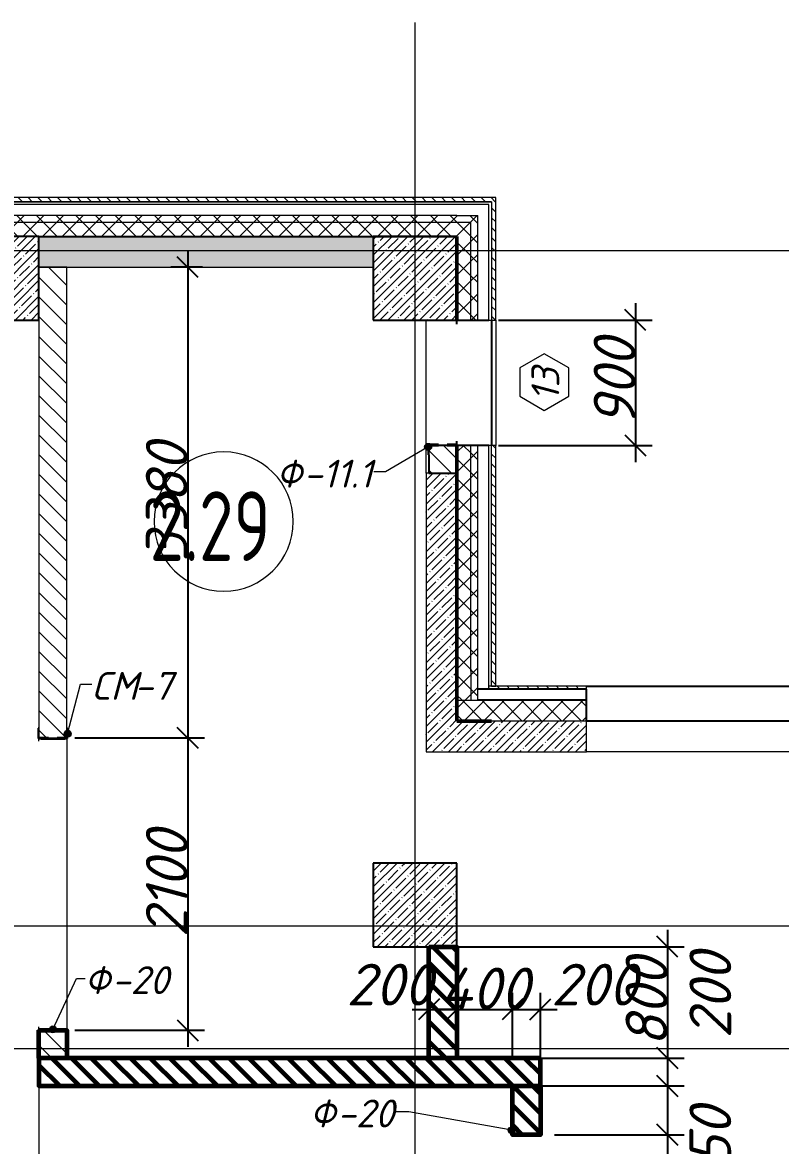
# Model space of a CAD drawing. Header units: millimetres. Extents: x 12986 to 523328, y -9759 to 30092.
# Drawn here: x 269588 to 275031, y 17806 to 25871 of the extents above; entities that cross this region are included whole.
import ezdxf

# ---------------------------------------------------------------- set-up
doc = ezdxf.new("R2010")
doc.units = ezdxf.units.MM
for name, color, linetype, lineweight in [('5) Блок ячеистый', 160, 'Continuous', 60), ('A-ANNO-DIMS', 7, 'Continuous', 9), ('A-AREA-IDEN', 7, 'Continuous', 9), ('A-DETL', 7, 'Continuous', 9), ('A-DETL-1', 7, 'Continuous', 50), ('A-DETL-2', 7, 'Continuous', 5), ('A-FLOR', 7, 'Continuous', 9), ('A-GENM', 7, 'Continuous', 9), ('A-GENM-1', 7, 'Continuous', 25), ('A-GENM-IDEN', 7, 'Continuous', 9), ('A-GLAZ-IDEN', 7, 'Continuous', 9), ('A-WALL', 7, 'Continuous', 5), ('A-WALL-1', 7, 'Continuous', 25), ('A-WALL-FNSH-1', 7, 'Continuous', 9), ('A-WALL-FNSH-2', 7, 'Continuous', 5), ('A-WALL-PATT-1', 7, 'Continuous', 5), ('I-WALL', 7, 'Continuous', 5), ('S-COLS', 7, 'Continuous', 9), ('S-COLS-1', 7, 'Continuous', 5), ('S-COLS-2', 7, 'Continuous', 25), ('Оси-1', 7, 'Continuous', 20)]:
    doc.layers.add(name, color=color, linetype=linetype, lineweight=lineweight)
for name, color, linetype, lineweight, true_color in [('A-DETL-GENF-2', 7, 'Continuous', 5, 0xce0000), ('A-WALL-3', 7, 'Continuous', 5, 0x000000), ('A-WALL-4', 7, 'Continuous', 25, 0x000000), ('A-WALL-PATT-2', 7, 'Continuous', 5, 0xce0000), ('I-WALL-1', 7, 'Continuous', 5, 0x800000)]:
    doc.layers.add(name, color=color, linetype=linetype, lineweight=lineweight, true_color=true_color)
doc.styles.add('ISOCPEUR_I_2', font='isocpeui.ttf', dxfattribs={"height": 300})
doc.styles.add('СПДС', font='ГОСТ тип А.ttf', dxfattribs={"width": 0.9})
doc.dimstyles.new('ISO-2_0_0_9К_СРЕДНИЙ', dxfattribs={"dimscale": 304.8, "dimtxt": 199.196235, "dimasz": 0.492126, "dimexe": 0.393701, "dimexo": 0, "dimgap": 0, "dimtad": 1, "dimdec": 0, "dimzin": 0, "dimdsep": 46, "dimtxsty": 'ISOCPEUR_I_2', "dimblk1": 'OBLIQUE', "dimblk2": 'OBLIQUE', "dimsah": 1, "dimcen": 0.09, "dimdle": 0.393701, "dimazin": 0, "dimtfac": 1, "dimtdec": 4, "dimtix": 1, "dimtmove": 2, "dimatfit": 3, "dimfxl": 1, "dimtvp": 1, "dimtolj": 1, "dimtzin": 0, "dimarcsym": 2})
doc.dimstyles.new('ISO-2_0_0_9К_СРЕДНИЙ_2', dxfattribs={"dimscale": 304.8, "dimtxt": 199.196235, "dimasz": 0.492126, "dimexe": 0.393701, "dimexo": 0, "dimgap": 0, "dimtad": 1, "dimdec": 0, "dimzin": 0, "dimdsep": 46, "dimtxsty": 'ISOCPEUR_I_2', "dimblk1": 'OBLIQUE', "dimblk2": 'OBLIQUE', "dimsah": 1, "dimcen": 0.09, "dimdle": 0.393701, "dimazin": 0, "dimtfac": 1, "dimtdec": 4, "dimtix": 1, "dimtmove": 0, "dimatfit": 3, "dimfxl": 1, "dimtvp": 1, "dimtolj": 1, "dimtzin": 0, "dimarcsym": 2})
pattern_1 = [(45, (239096.85, -2765.93), (-70.71068, 70.71068), []), (135, (239096.85, -2765.93), (-70.71068, -70.71068), [])]
pattern_2 = [(45, (239096.85, -2765.93), (-57.02463, 57.02463), []), (45, (239153.876, -2765.93), (-57.02463, 57.02463), [100.806, -20.161, 3.353, -16.808])]
pattern_3 = [(135, (239096.85, -2765.933), (-35.35534, -35.35534), [])]
pattern_4 = [(135, (239096.85, -2765.93), (-70.71068, -70.71068), [])]

# ---------------------------------------------------------------- blocks, each defined once
blk = doc.blocks.new('Колонна_Несущая_Прямоугольное сечение - 600х600-V24-АР1_1_Кладочный план 2 этажа')
at = {"layer": 'S-COLS-1'}
h = blk.add_hatch(dxfattribs=at)
h.set_pattern_fill('FP_34', color=256, style=0, pattern_type=2)
h.set_pattern_definition([(45, (-30310, -26800), (-57.02463, 57.02463), []), (45, (-30252.975, -26800), (-57.02463, 57.02463), [100.806, -20.161, 3.353, -16.808])])
h.paths.add_polyline_path([(-300, -300), (300, -300), (300, 300), (-300, 300)], flags=0)
at = {"layer": 'S-COLS-2'}
for p, q in [((300, 300), (-300, 300)), ((-300, 300), (-300, -300)), ((300, -300), (300, 300)), ((-300, -300), (300, -300))]:
    blk.add_line(p, q, dxfattribs=at)
blk = doc.blocks.new('Колонна_Несущая_Прямоугольное сечение - 600х600-V32-АР1_1_Кладочный план 2 этажа')
at = {"layer": 'S-COLS-1'}
h = blk.add_hatch(dxfattribs=at)
h.set_pattern_fill('FP_44', color=256, style=0, pattern_type=2)
h.set_pattern_definition([(45, (-33310, -22300), (-57.02463, 57.02463), []), (45, (-33252.975, -22300), (-57.02463, 57.02463), [100.806, -20.161, 3.353, -16.808])])
h.paths.add_polyline_path([(-300, -300), (300, -300), (300, 300), (-300, 300)], flags=0)
at = {"layer": 'S-COLS-2'}
for p, q in [((300, 300), (-300, 300)), ((-300, 300), (-300, -300)), ((300, -300), (300, 300)), ((-300, -300), (300, -300))]:
    blk.add_line(p, q, dxfattribs=at)
blk = doc.blocks.new('Пол_ амфитетр - Пол_ амфитетр-23726988-АР1_1_Кладочный план 2 этажа')
at = {"layer": 'A-FLOR'}
blk.add_line((30610, 21000), (30610, 20500), dxfattribs=at)
blk = doc.blocks.new('Фахверк_СКБ_Уголок - Ф-11_1_200х2500h_крепления в одну сторону-28441424-АР1_1_Кладочный план 2 этажа')
at = {"layer": 'A-GENM-1'}
for p, q in [((200, 156), (125, 156)), ((125, 156), (125, 81)), ((125, 81), (131, 81)), ((131, 81), (131, 150)), ((131, 150), (200, 150)), ((200, 150), (200, 156)), ((131, 19), (125, 19)), ((125, 19), (125, -56)), ((131, -50), (131, 19)), ((125, -56), (200, -56)), ((200, -50), (131, -50)), ((200, -56), (200, -50))]:
    blk.add_line(p, q, dxfattribs=at)
blk = doc.blocks.new('Фахверк_СКБ_Уголок - Ф-20_200х3960 h-28533880-АР1_1_Кладочный план 2 этажа')
at = {"layer": 'A-GENM-1'}
for p, q in [((200, 156), (125, 156)), ((125, 156), (125, 81)), ((125, 81), (131, 81)), ((131, 81), (131, 150)), ((131, 150), (200, 150)), ((200, 150), (200, 156)), ((131, 19), (125, 19)), ((125, 19), (125, -56)), ((131, -50), (131, 19)), ((125, -56), (200, -56)), ((200, -50), (131, -50)), ((200, -56), (200, -50))]:
    blk.add_line(p, q, dxfattribs=at)
blk = doc.blocks.new('Фахверк_СКБ_Уголок_Тип 2 - СМ-7_200х2680 h-30007513-АР1_1_Кладочный план 2 этажа')
at = {"layer": 'A-GENM-1'}
for p, q in [((125, 156), (125, 81)), ((200, 156), (125, 156)), ((125, 81), (131, 81)), ((131, 81), (131, 150)), ((131, 150), (200, 150)), ((200, 150), (200, 156)), ((131, 19), (125, 19)), ((125, 19), (125, -56)), ((131, -50), (131, 19)), ((125, -56), (200, -56)), ((200, -50), (131, -50)), ((200, -56), (200, -50))]:
    blk.add_line(p, q, dxfattribs=at)
blk = doc.blocks.new('Стойка_Влож_Полоса боковая - Полоса-27101091-АР1_1_Кладочный план 2 этажа')
at = {"layer": 'A-GENM'}
for p, q in [((-5, 85), (0, 85)), ((-5, -85), (-5, 85)), ((0, 31), (0, -31)), ((0, -85), (-5, -85))]:
    blk.add_line(p, q, dxfattribs=at)
blk = doc.blocks.new('_Oblique')
at = {"color": 0, "linetype": 'ByBlock', "lineweight": -2}
blk.add_line((-0.5, -0.5), (0.5, 0.5), dxfattribs=at)
blk = doc.blocks.new('*D2275')
at = {"layer": 'A-ANNO-DIMS', "color": 0, "lineweight": -2, "transparency": 16777216}
for p, q in [((274218.4, 19354.1), (274218.4, 18314.1)), ((272706.9, 19234.1), (274338.4, 19234.1)), ((273306.9, 18434.1), (274338.4, 18434.1))]:
    blk.add_line(p, q, dxfattribs=at)
at = {"layer": 'Defpoints', "color": 0, "transparency": 16777216}
for p in [(272706.9, 19234.1), (273306.9, 18434.1), (274218.4, 18434.1)]:
    blk.add_point(p, dxfattribs=at)
at = {"layer": 'A-ANNO-DIMS', "color": 0, "lineweight": -2, "transparency": 16777216, "xscale": 150, "yscale": 150, "zscale": 150}
for p, rotation in [((274218.4, 19234.1), 90), ((274218.4, 18434.1), 270)]:
    blk.add_blockref('_Oblique', p, dxfattribs=dict(at, rotation=rotation))
at = {"layer": 'A-ANNO-DIMS', "color": 0, "transparency": 16777216, "insert": (274068.4, 18834.1), "char_height": 300, "width": 455.087, "attachment_point": 5, "rotation": 90, "style": 'ISOCPEUR_I_2'}
blk.add_mtext('\\A1;800', dxfattribs=at)
blk = doc.blocks.new('*D2276')
at = {"layer": 'A-ANNO-DIMS', "color": 0, "lineweight": -2, "transparency": 16777216}
for p, q in [((274218.4, 18554.1), (274218.4, 18114.1)), ((273306.9, 18434.1), (274338.4, 18434.1)), ((273309.9, 18234.1), (274338.4, 18234.1))]:
    blk.add_line(p, q, dxfattribs=at)
at = {"layer": 'Defpoints', "color": 0, "transparency": 16777216}
for p in [(273306.9, 18434.1), (273309.9, 18234.1), (274218.4, 18234.1)]:
    blk.add_point(p, dxfattribs=at)
at = {"layer": 'A-ANNO-DIMS', "color": 0, "lineweight": -2, "transparency": 16777216, "xscale": 150, "yscale": 150, "zscale": 150}
for p, rotation in [((274218.4, 18434.1), 90), ((274218.4, 18234.1), 270)]:
    blk.add_blockref('_Oblique', p, dxfattribs=dict(at, rotation=rotation))
at = {"layer": 'A-ANNO-DIMS', "color": 0, "transparency": 16777216, "insert": (274376.7, 18575.1), "char_height": 300, "width": 455.087, "attachment_point": 1, "rotation": 90, "line_spacing_factor": 1.149209, "style": 'ISOCPEUR_I_2'}
blk.add_mtext('\\A1;200', dxfattribs=at)
blk = doc.blocks.new('*D2277')
at = {"layer": 'A-ANNO-DIMS', "color": 0, "lineweight": -2, "transparency": 16777216}
for p, q in [((274218.4, 18354.1), (274218.4, 17764.1)), ((273309.9, 18234.1), (274338.4, 18234.1)), ((273408.8, 17884.1), (274338.4, 17884.1))]:
    blk.add_line(p, q, dxfattribs=at)
at = {"layer": 'Defpoints', "color": 0, "transparency": 16777216}
for p in [(273309.9, 18234.1), (273408.8, 17884.1), (274218.4, 17884.1)]:
    blk.add_point(p, dxfattribs=at)
at = {"layer": 'A-ANNO-DIMS', "color": 0, "lineweight": -2, "transparency": 16777216, "xscale": 150, "yscale": 150, "zscale": 150}
for p, rotation in [((274218.4, 18234.1), 90), ((274218.4, 17884.1), 270)]:
    blk.add_blockref('_Oblique', p, dxfattribs=dict(at, rotation=rotation))
at = {"layer": 'A-ANNO-DIMS', "color": 0, "transparency": 16777216, "insert": (274376.7, 17448), "char_height": 300, "width": 455.087, "attachment_point": 1, "rotation": 90, "line_spacing_factor": 1.149209, "style": 'ISOCPEUR_I_2'}
blk.add_mtext('\\A1;350', dxfattribs=at)
blk = doc.blocks.new('*D2278')
at = {"layer": 'A-ANNO-DIMS', "color": 0, "lineweight": -2, "transparency": 16777216}
for p, q in [((274218.4, 18004.1), (274218.4, 16164.1)), ((273408.8, 17884.1), (274338.4, 17884.1)), ((273408.8, 16284.1), (274338.4, 16284.1))]:
    blk.add_line(p, q, dxfattribs=at)
at = {"layer": 'Defpoints', "color": 0, "transparency": 16777216}
for p in [(273408.8, 17884.1), (273408.8, 16284.1), (274218.4, 16284.1)]:
    blk.add_point(p, dxfattribs=at)
at = {"layer": 'A-ANNO-DIMS', "color": 0, "lineweight": -2, "transparency": 16777216, "xscale": 150, "yscale": 150, "zscale": 150}
for p, rotation in [((274218.4, 17884.1), 90), ((274218.4, 16284.1), 270)]:
    blk.add_blockref('_Oblique', p, dxfattribs=dict(at, rotation=rotation))
at = {"layer": 'A-ANNO-DIMS', "color": 0, "transparency": 16777216, "insert": (274068.4, 17084.1), "char_height": 300, "width": 560.814, "attachment_point": 5, "rotation": 90, "style": 'ISOCPEUR_I_2'}
blk.add_mtext('\\A1;1600', dxfattribs=at)
blk = doc.blocks.new('*D2287')
at = {"layer": 'A-ANNO-DIMS', "color": 0, "lineweight": -2, "transparency": 16777216}
for p, q in [((272506.9, 18889.8), (272506.9, 18663.8)), ((272706.9, 18889.8), (272706.9, 18663.8)), ((272386.9, 18783.8), (272826.9, 18783.8))]:
    blk.add_line(p, q, dxfattribs=at)
at = {"layer": 'Defpoints', "color": 0, "transparency": 16777216}
for p in [(272506.9, 18889.8), (272706.9, 18889.8), (272706.9, 18783.8)]:
    blk.add_point(p, dxfattribs=at)
at = {"layer": 'A-ANNO-DIMS', "color": 0, "lineweight": -2, "transparency": 16777216, "xscale": 150, "yscale": 150, "zscale": 150, "rotation": 180}
blk.add_blockref('_Oblique', (272506.9, 18783.8), dxfattribs=at)
at = {"layer": 'A-ANNO-DIMS', "color": 0, "lineweight": -2, "transparency": 16777216, "xscale": 150, "yscale": 150, "zscale": 150}
blk.add_blockref('_Oblique', (272706.9, 18783.8), dxfattribs=at)
at = {"layer": 'A-ANNO-DIMS', "color": 0, "transparency": 16777216, "insert": (271913.7, 19111.7), "char_height": 300, "width": 455.087, "attachment_point": 1, "line_spacing_factor": 1.149209, "style": 'ISOCPEUR_I_2'}
blk.add_mtext('\\A1;200', dxfattribs=at)
blk = doc.blocks.new('*D2288')
at = {"layer": 'A-ANNO-DIMS', "color": 0, "lineweight": -2, "transparency": 16777216}
for p, q in [((272706.9, 18889.8), (272706.9, 18663.8)), ((273106.9, 18437.1), (273106.9, 18903.8)), ((272706.9, 18783.8), (272556.9, 18783.8)), ((272706.9, 18783.8), (273106.9, 18783.8)), ((273106.9, 18783.8), (273256.9, 18783.8))]:
    blk.add_line(p, q, dxfattribs=at)
at = {"layer": 'Defpoints', "color": 0, "transparency": 16777216}
for p in [(272706.9, 18889.8), (273106.9, 18783.8), (273106.9, 18437.1)]:
    blk.add_point(p, dxfattribs=at)
at = {"layer": 'A-ANNO-DIMS', "color": 0, "lineweight": -2, "transparency": 16777216, "xscale": 150, "yscale": 150, "zscale": 150}
blk.add_blockref('_Oblique', (272706.9, 18783.8), dxfattribs=at)
at = {"layer": 'A-ANNO-DIMS', "color": 0, "lineweight": -2, "transparency": 16777216, "xscale": 150, "yscale": 150, "zscale": 150, "rotation": 180}
blk.add_blockref('_Oblique', (273106.9, 18783.8), dxfattribs=at)
at = {"layer": 'A-ANNO-DIMS', "color": 0, "transparency": 16777216, "insert": (272906.9, 18933.8), "char_height": 300, "width": 473.474, "attachment_point": 5, "style": 'ISOCPEUR_I_2'}
blk.add_mtext('\\A1;400', dxfattribs=at)
blk = doc.blocks.new('*D2289')
at = {"layer": 'A-ANNO-DIMS', "color": 0, "lineweight": -2, "transparency": 16777216}
for p, q in [((273106.9, 18437.1), (273106.9, 18903.8)), ((273306.9, 18434.1), (273306.9, 18903.8)), ((272986.9, 18783.8), (273426.9, 18783.8))]:
    blk.add_line(p, q, dxfattribs=at)
at = {"layer": 'Defpoints', "color": 0, "transparency": 16777216}
for p in [(273306.9, 18783.8), (273106.9, 18437.1), (273306.9, 18434.1)]:
    blk.add_point(p, dxfattribs=at)
at = {"layer": 'A-ANNO-DIMS', "color": 0, "lineweight": -2, "transparency": 16777216, "xscale": 150, "yscale": 150, "zscale": 150, "rotation": 180}
blk.add_blockref('_Oblique', (273106.9, 18783.8), dxfattribs=at)
at = {"layer": 'A-ANNO-DIMS', "color": 0, "lineweight": -2, "transparency": 16777216, "xscale": 150, "yscale": 150, "zscale": 150}
blk.add_blockref('_Oblique', (273306.9, 18783.8), dxfattribs=at)
at = {"layer": 'A-ANNO-DIMS', "color": 0, "transparency": 16777216, "insert": (273383.1, 19111.7), "char_height": 300, "width": 455.087, "attachment_point": 1, "line_spacing_factor": 1.149209, "style": 'ISOCPEUR_I_2'}
blk.add_mtext('\\A1;200', dxfattribs=at)
blk = doc.blocks.new('*D2290')
at = {"layer": 'A-ANNO-DIMS', "color": 0, "lineweight": -2, "transparency": 16777216}
for p, q in [((270774.5, 24234.1), (270774.5, 20614.1)), ((270880.6, 24114.1), (270654.5, 24114.1)), ((269964.9, 20734.1), (270894.5, 20734.1))]:
    blk.add_line(p, q, dxfattribs=at)
at = {"layer": 'Defpoints', "color": 0, "transparency": 16777216}
for p in [(270880.6, 24114.1), (269964.9, 20734.1), (270774.5, 20734.1)]:
    blk.add_point(p, dxfattribs=at)
at = {"layer": 'A-ANNO-DIMS', "color": 0, "lineweight": -2, "transparency": 16777216, "xscale": 150, "yscale": 150, "zscale": 150}
for p, rotation in [((270774.5, 24114.1), 90), ((270774.5, 20734.1), 270)]:
    blk.add_blockref('_Oblique', p, dxfattribs=dict(at, rotation=rotation))
at = {"layer": 'A-ANNO-DIMS', "color": 0, "transparency": 16777216, "insert": (270624.5, 22424.1), "char_height": 300, "width": 606.782, "attachment_point": 5, "rotation": 90, "style": 'ISOCPEUR_I_2'}
blk.add_mtext('\\A1;3380', dxfattribs=at)
blk = doc.blocks.new('*D2291')
at = {"layer": 'A-ANNO-DIMS', "color": 0, "lineweight": -2, "transparency": 16777216}
for p, q in [((270774.5, 20854.1), (270774.5, 18514.1)), ((269964.9, 20734.1), (270894.5, 20734.1)), ((269964.9, 18634.1), (270894.5, 18634.1))]:
    blk.add_line(p, q, dxfattribs=at)
at = {"layer": 'Defpoints', "color": 0, "transparency": 16777216}
for p in [(269964.9, 20734.1), (269964.9, 18634.1), (270774.5, 18634.1)]:
    blk.add_point(p, dxfattribs=at)
at = {"layer": 'A-ANNO-DIMS', "color": 0, "lineweight": -2, "transparency": 16777216, "xscale": 150, "yscale": 150, "zscale": 150}
for p, rotation in [((270774.5, 20734.1), 90), ((270774.5, 18634.1), 270)]:
    blk.add_blockref('_Oblique', p, dxfattribs=dict(at, rotation=rotation))
at = {"layer": 'A-ANNO-DIMS', "color": 0, "transparency": 16777216, "insert": (270624.5, 19684.1), "char_height": 300, "width": 560.814, "attachment_point": 5, "rotation": 90, "style": 'ISOCPEUR_I_2'}
blk.add_mtext('\\A1;2100', dxfattribs=at)
blk = doc.blocks.new('*D2292')
at = {"layer": 'A-ANNO-DIMS', "color": 0, "lineweight": -2, "transparency": 16777216}
for p, q in [((273989.1, 23854.1), (273989.1, 22714.1)), ((273006.9, 23734.1), (274109.1, 23734.1)), ((273006.9, 22834.1), (274109.1, 22834.1))]:
    blk.add_line(p, q, dxfattribs=at)
at = {"layer": 'Defpoints', "color": 0, "transparency": 16777216}
for p in [(273006.9, 23734.1), (273006.9, 22834.1), (273989.1, 22834.1)]:
    blk.add_point(p, dxfattribs=at)
at = {"layer": 'A-ANNO-DIMS', "color": 0, "lineweight": -2, "transparency": 16777216, "xscale": 150, "yscale": 150, "zscale": 150}
for p, rotation in [((273989.1, 23734.1), 90), ((273989.1, 22834.1), 270)]:
    blk.add_blockref('_Oblique', p, dxfattribs=dict(at, rotation=rotation))
at = {"layer": 'A-ANNO-DIMS', "color": 0, "transparency": 16777216, "insert": (273839.1, 23284.1), "char_height": 300, "width": 455.087, "attachment_point": 5, "rotation": 90, "style": 'ISOCPEUR_I_2'}
blk.add_mtext('\\A1;900', dxfattribs=at)
blk = doc.blocks.new('AAR_СКБ_Марка_Окна_Перемычка и проем - Марка проема-25443838-АР1_1_Кладочный план 2 этажа')
at = {"layer": 'A-GLAZ-IDEN'}
for p, q in [((-0.968, -0.984), (-1.986, -2.747)), ((1.067, -0.984), (-0.968, -0.984)), ((2.085, -2.747), (1.067, -0.984)), ((-1.986, -2.747), (-0.968, -4.509)), ((1.067, -4.509), (2.085, -2.747)), ((-0.968, -4.509), (1.067, -4.509))]:
    blk.add_line(p, q, dxfattribs=at)
blk = doc.blocks.new('Марка_Помещения - Номер-25198446-Объем проектирования 2 этажа')
at = {"layer": 'A-AREA-IDEN'}
for start, end in [(360, 180), (180, 360)]:
    blk.add_arc((0, 0), 2.5, start, end, dxfattribs=at)

msp = doc.modelspace()

# ---------------------------------------------------------------- hatches: boundary and pattern name
at = {"layer": '5) Блок ячеистый'}
h = msp.add_hatch(dxfattribs=at)
h.set_pattern_fill('FP_22', color=256, style=0, pattern_type=2)
h.set_pattern_definition(pattern_4)
h.paths.add_polyline_path([(272606.85079, 18434.06734), (272706.85078, 18434.06734), (272706.85078, 19234.06734), (272506.85078, 19234.06734), (272506.85078, 18434.06734)], flags=0)
h = msp.add_hatch(dxfattribs=at)
h.set_pattern_fill('FP_22', color=256, style=0, pattern_type=2)
h.set_pattern_definition(pattern_4)
h.paths.add_polyline_path([(272606.85079, 18234.06734), (272606.85079, 18434.06734), (269706.85079, 18434.06734), (269706.85079, 18234.06734), (271174.81956, 18234.06734)], flags=0)
h = msp.add_hatch(dxfattribs=at)
h.set_pattern_fill('FP_22', color=256, style=0, pattern_type=2)
h.set_pattern_definition(pattern_4)
h.paths.add_polyline_path([(272606.85079, 18234.06734), (273106.85079, 18234.06734), (273106.85079, 18434.06734), (272606.85079, 18434.06734)], flags=0)
h = msp.add_hatch(dxfattribs=at)
h.set_pattern_fill('FP_22', color=256, style=0, pattern_type=2)
h.set_pattern_definition(pattern_4)
h.paths.add_polyline_path([(273106.85079, 15084.06737), (273306.85079, 15084.06737), (273306.85067, 16284.0673), (273106.85079, 16284.0673), (273106.85079, 15484.06742)], flags=0)
h.paths.add_polyline_path([(273175.85079, 17884.0673), (273306.85079, 17884.0673), (273306.85079, 18434.06734), (273106.85079, 18434.06734), (273106.85079, 17884.0673)], flags=0)
at = {"layer": 'A-DETL-GENF-2'}
h = msp.add_hatch(dxfattribs=at)
h.set_pattern_fill('FP_11', color=256, style=0, pattern_type=2)
h.set_pattern_definition(pattern_1)
h.paths.add_polyline_path([(272706.85079, 21004.06729), (272806.85079, 21004.06729), (272806.85079, 21213.61182), (272706.85079, 21213.61182)], flags=0)
h = msp.add_hatch(dxfattribs=at)
h.set_pattern_fill('FP_11', color=256, style=0, pattern_type=2)
h.set_pattern_definition(pattern_1)
h.paths.add_polyline_path([(272856.85079, 21004.06729), (272856.85079, 21213.61182), (272806.85079, 21213.61182), (272806.85079, 21004.06729)], flags=0)
at = {"layer": 'A-GENM-IDEN'}
h = msp.add_hatch(color=256, dxfattribs=at)
edge = h.paths.add_edge_path(flags=0)
edge.add_arc((272500.85079, 22823.40051), 25, 0, 360)
h = msp.add_hatch(color=256, dxfattribs=at)
edge = h.paths.add_edge_path(flags=0)
edge.add_arc((269912.85079, 20763.06734), 25, 0, 360)
h = msp.add_hatch(color=256, dxfattribs=at)
edge = h.paths.add_edge_path(flags=0)
edge.add_arc((269806.85079, 18640.06734), 25, 0, 360)
h = msp.add_hatch(color=256, dxfattribs=at)
edge = h.paths.add_edge_path(flags=0)
edge.add_arc((273100.85079, 17915.5673), 25, 0, 360)
at = {"layer": 'A-WALL-PATT-1'}
h = msp.add_hatch(dxfattribs=at)
h.set_pattern_fill('FP_23', color=256, style=0, pattern_type=2)
h.set_pattern_definition(pattern_3)
h.paths.add_polyline_path([(272986.85079, 24584.06718), (272986.85079, 24614.06718), (258707.1075, 24614.06718), (258707.1075, 24584.06718), (272956.85079, 24584.06718)], flags=0)
h.paths.add_polyline_path([(257807.1075, 24584.06718), (257807.1075, 24614.06718), (256907.10738, 24614.06718), (256907.10738, 24584.06718), (257384.42894, 24584.06718)], flags=0)
h.paths.add_polyline_path([(255107.10725, 24584.06718), (256007.10736, 24584.06718), (256007.10736, 24614.06718), (255107.10725, 24614.06718)], flags=0)
h.paths.add_polyline_path([(254207.10727, 24584.06718), (254207.10727, 24614.06718), (252557.1073, 24614.06718), (252557.1073, 24584.06718), (252787.63206, 24584.06718)], flags=0)
h = msp.add_hatch(dxfattribs=at)
h.set_pattern_fill('FP_23', color=256, style=0, pattern_type=2)
h.set_pattern_definition(pattern_3)
h.paths.add_polyline_path([(272956.85079, 21103.78904), (272986.85079, 21103.78904), (272986.85079, 22834.06718), (272956.85079, 22834.06718), (272956.85079, 21104.06729)], flags=0)
h.paths.add_polyline_path([(272986.85079, 23734.06718), (272986.85079, 24584.06718), (272956.85079, 24584.06718), (272956.85079, 23734.06718)], flags=0)
h = msp.add_hatch(dxfattribs=at)
h.set_pattern_fill('FP_11', color=256, style=0, pattern_type=2)
h.set_pattern_definition(pattern_1)
h.paths.add_polyline_path([(272806.85079, 24434.06731), (272806.85079, 24484.06731), (258707.1075, 24484.06731), (258707.1075, 24434.06731), (272707.08519, 24434.06731)], flags=0)
h.paths.add_polyline_path([(256007.10738, 24434.06731), (256007.10738, 24484.06731), (255107.10727, 24484.06731), (255107.10727, 24434.06731), (255852.16331, 24434.06731)], flags=0)
h.paths.add_polyline_path([(252577.1073, 24434.06731), (254207.10727, 24434.06731), (254207.10727, 24484.06731), (252577.1073, 24484.06731)], flags=0)
h.paths.add_polyline_path([(256907.10738, 24434.06731), (257807.1075, 24434.06731), (257807.1075, 24484.06731), (256907.10738, 24484.06731)], flags=0)
h = msp.add_hatch(dxfattribs=at)
h.set_pattern_fill('FP_11', color=256, style=0, pattern_type=2)
h.set_pattern_definition(pattern_1)
h.paths.add_polyline_path([(272853.14952, 21213.61182), (272856.85079, 21213.61182), (272856.85079, 22834.06718), (272806.85079, 22834.06718), (272806.85079, 21213.61182)], flags=0)
h.paths.add_polyline_path([(272806.85079, 23734.06718), (272856.85079, 23734.06718), (272856.85079, 24484.06731), (272806.85079, 24484.06731), (272806.85079, 24107.24783)], flags=0)
h = msp.add_hatch(dxfattribs=at)
h.set_pattern_fill('FP_11', color=256, style=0, pattern_type=2)
h.set_pattern_definition(pattern_1)
h.paths.add_polyline_path([(272706.85079, 24334.06731), (272706.85079, 24434.06731), (258707.1075, 24434.06731), (258707.1075, 24334.06731), (271174.81956, 24334.06731)], flags=0)
h.paths.add_polyline_path([(252787.63206, 24334.06731), (254207.10727, 24334.06731), (254207.10727, 24434.06731), (252577.1073, 24434.06731), (252577.1073, 24340.06731), (252626.1073, 24340.06731), (252626.1073, 24334.06731)], flags=0)
h.paths.add_polyline_path([(255852.16331, 24334.06731), (256007.10738, 24334.06731), (256007.10738, 24434.06731), (255107.10727, 24434.06731), (255107.10727, 24334.06731)], flags=0)
h.paths.add_polyline_path([(256907.10738, 24334.06731), (257807.1075, 24334.06731), (257807.1075, 24434.06731), (256907.10738, 24434.06731)], flags=0)
h = msp.add_hatch(dxfattribs=at)
h.set_pattern_fill('FP_11', color=256, style=0, pattern_type=2)
h.set_pattern_definition(pattern_1)
h.paths.add_polyline_path([(272706.85079, 21213.61182), (272806.85079, 21213.61182), (272806.85079, 22834.06718), (272712.85079, 22833.54544), (272712.85079, 22765.06718), (272706.85079, 22765.06718)], flags=0)
h.paths.add_polyline_path([(272706.85079, 23734.06718), (272806.85079, 23734.06718), (272806.85079, 24434.06731), (272706.85079, 24434.06731), (272706.85079, 24334.06731)], flags=0)
h = msp.add_hatch(dxfattribs=at)
h.set_pattern_fill('FP_7', color=256, style=0, pattern_type=2)
h.set_pattern_definition(pattern_2)
h.paths.add_polyline_path([(272106.85079, 24114.06718), (272106.85079, 24334.06718), (269706.85078, 24334.06718), (269706.85078, 24114.06718), (271174.81956, 24114.06718)], flags=0)
h.paths.add_polyline_path([(269106.85078, 24114.06718), (269106.85078, 24334.06718), (265506.85081, 24334.06718), (265506.85081, 24114.06718), (268110.28831, 24114.06718)], flags=0)
h.paths.add_polyline_path([(264906.85081, 24114.06718), (264906.85081, 24334.06718), (261606.8508, 24334.06718), (261606.8508, 24114.06718), (261981.22581, 24114.06718)], flags=0)
h = msp.add_hatch(dxfattribs=at)
h.set_pattern_fill('FP_7', color=256, style=0, pattern_type=2)
h.set_pattern_definition(pattern_2)
h.paths.add_polyline_path([(272706.85079, 20634.06734), (272706.85079, 22634.06718), (272486.85079, 22634.06718), (272486.85079, 20634.06734)], flags=0)
h = msp.add_hatch(dxfattribs=at)
h.set_pattern_fill('FP_23', color=256, style=0, pattern_type=2)
h.set_pattern_definition(pattern_3)
h.paths.add_polyline_path([(281026.85079, 21084.06729), (281026.85079, 21104.06729), (280806.85079, 21104.06729), (280806.85079, 21084.06729)], flags=0)
h.paths.add_polyline_path([(276737.32431, 21084.06729), (278156.85079, 21084.06729), (278156.85079, 21104.06729), (276737.32431, 21104.06729)], flags=0)
h.paths.add_polyline_path([(273090.15159, 21084.06729), (273637.32431, 21084.06729), (273637.32431, 21104.06729), (272936.85079, 21104.06729), (272936.85079, 21084.06729), (272956.85079, 21084.06729)], flags=0)
h = msp.add_hatch(dxfattribs=at)
h.set_pattern_fill('FP_23', color=256, style=0, pattern_type=2)
h.set_pattern_definition(pattern_3)
h.paths.add_polyline_path([(278906.85079, 21084.06729), (278906.85079, 21104.06729), (278156.85079, 21104.06729), (278156.85079, 21084.06729)], flags=0)
h.paths.add_polyline_path([(272936.85079, 21084.06729), (272956.85079, 21084.06729), (272956.85079, 21104.06729), (272936.85079, 21104.06729)], flags=0)
h = msp.add_hatch(dxfattribs=at)
h.set_pattern_fill('FP_11', color=256, style=0, pattern_type=2)
h.set_pattern_definition(pattern_1)
h.paths.add_polyline_path([(272806.85079, 20854.06729), (273637.32431, 20854.06729), (273637.32431, 21004.06729), (272706.85079, 21004.06729), (272706.85079, 20854.06729)], flags=0)
h.paths.add_polyline_path([(281256.85079, 20854.06729), (281256.85079, 21004.06729), (280806.85079, 21004.06729), (280806.85079, 20854.06729)], flags=0)
h.paths.add_polyline_path([(277303.88206, 20854.06729), (278156.85079, 20854.06729), (278156.85079, 21004.06729), (276737.32431, 21004.06729), (276737.32431, 20854.06729)], flags=0)
h = msp.add_hatch(dxfattribs=at)
h.set_pattern_fill('FP_11', color=256, style=0, pattern_type=2)
h.set_pattern_definition(pattern_1)
h.paths.add_polyline_path([(278906.85079, 20854.06729), (278906.85079, 21004.06729), (278156.85079, 21004.06729), (278156.85079, 20854.06729)], flags=0)
h.paths.add_polyline_path([(272806.85079, 20854.06729), (272956.85079, 20854.06729), (272956.85079, 21004.06729), (272706.85079, 21004.06729), (272706.85079, 20854.06729)], flags=0)
h = msp.add_hatch(dxfattribs=at)
h.set_pattern_fill('FP_7', color=256, style=0, pattern_type=2)
h.set_pattern_definition(pattern_2)
h.paths.add_polyline_path([(277586.85079, 20634.06729), (277586.85079, 20854.06729), (276737.32431, 20854.06729), (276737.32431, 20634.06729), (277366.85079, 20634.06729)], flags=0)
h.paths.add_polyline_path([(272706.85079, 20634.06729), (273637.32431, 20634.06729), (273637.32431, 20854.06729), (272706.85079, 20854.06729)], flags=0)
at = {"layer": 'A-WALL-PATT-2'}
h = msp.add_hatch(dxfattribs=at)
h.set_pattern_fill('FP_22', color=256, style=0, pattern_type=2)
h.set_pattern_definition(pattern_4)
h.paths.add_polyline_path([(269906.85079, 18434.06734), (269906.85079, 18634.06734), (269706.85079, 18634.06734), (269706.85079, 18434.06734)], flags=0)
h.paths.add_polyline_path([(269837.85079, 20734.06734), (269906.85079, 20734.06734), (269906.85079, 24114.06734), (269706.85079, 24114.06734), (269706.85079, 20734.06734), (269775.85079, 20734.06734)], flags=0)
h = msp.add_hatch(dxfattribs=at)
h.set_pattern_fill('FP_22', color=256, style=0, pattern_type=2)
h.set_pattern_definition(pattern_4)
h.paths.add_polyline_path([(272705.85079, 22635.06718), (272706.85079, 22635.06718), (272706.85079, 22834.06718), (272506.85079, 22834.06718), (272506.85079, 22635.06718)], flags=0)
at = {"layer": 'S-COLS-1'}
h = msp.add_hatch(dxfattribs=at)
h.set_pattern_fill('FP_7', color=256, style=0, pattern_type=2)
h.set_pattern_definition(pattern_2)
h.paths.add_polyline_path([(272106.85079, 23734.06718), (272706.85079, 23734.06718), (272706.85079, 24334.06718), (272106.85079, 24334.06718)], flags=0)

# ---------------------------------------------------------------- linework, layer by layer
at = {"layer": '5) Блок ячеистый'}
for points in [[(272506.85078, 19234.06734), (272706.85078, 19234.06734), (272706.85078, 18434.06734), (272506.85078, 18434.06734)], [(269706.85079, 18634.06734), (269906.85079, 18634.06734), (269906.85079, 18434.06734), (269706.85079, 18434.06734)], [(273306.85079, 18434.06734), (269706.85079, 18434.06734), (269706.85079, 18234.06734), (273306.85079, 18234.06734)], [(273106.85079, 18234.06734), (273306.85079, 18234.06734), (273306.85079, 17884.0673), (273106.85079, 17884.0673)]]:
    msp.add_lwpolyline(points, close=True, dxfattribs=at)
at = {"layer": 'A-DETL'}
for p, q in [((272706.85079, 24484.06731), (258707.1075, 24484.06731)), ((272856.85079, 23734.06718), (272856.85079, 24484.06731)), ((272856.85079, 21213.61182), (272856.85079, 22834.06718)), ((272856.85079, 21004.06729), (272856.85079, 21213.61182)), ((272706.85079, 21004.06729), (272806.85079, 21004.06729)), ((272806.85079, 21004.06729), (272856.85079, 21004.06729))]:
    msp.add_line(p, q, dxfattribs=at)
at = {"layer": 'A-DETL-1'}
for p, q in [((272706.85079, 23734.06718), (272706.85079, 24334.06718)), ((272706.85079, 22834.06718), (272706.85079, 21213.61182)), ((272706.85079, 21213.61182), (272706.85079, 21004.06729)), ((272706.85079, 21004.06729), (272706.85079, 20854.06729)), ((272706.85079, 20854.06729), (272956.85079, 20854.06729))]:
    msp.add_line(p, q, dxfattribs=at)
at = {"layer": 'A-DETL-2'}
msp.add_line((272806.85079, 21213.61182), (272806.85079, 21004.06729), dxfattribs=at)
at = {"layer": 'A-GENM-IDEN'}
for p, q in [((272500.85079, 22823.40051), (272193.77519, 22643.22665)), ((272193.77519, 22643.22665), (272111.98753, 22643.22665)), ((269912.85079, 20763.06734), (270005.50096, 21119.14211)), ((270005.50096, 21119.14211), (270085.54735, 21119.14211)), ((269806.85079, 18640.06734), (269975.2576, 19006.26995)), ((269975.2576, 19006.26995), (270037.66441, 19006.26995)), ((272361.46296, 18048.63894), (272256.7245, 18048.63894)), ((273100.85079, 17915.5673), (272361.46296, 18048.63894))]:
    msp.add_line(p, q, dxfattribs=at)
for centre in [(272500.85079, 22823.40051), (269912.85079, 20763.06734), (269806.85079, 18640.06734), (273100.85079, 17915.5673)]:
    msp.add_circle(centre, 25, dxfattribs=at)
at = {"layer": 'A-WALL'}
for p, q in [((272936.85079, 24564.06731), (258707.1075, 24564.06731)), ((272936.85079, 23734.06718), (272936.85079, 24564.06731)), ((272706.85079, 24484.06731), (272856.85079, 24484.06731)), ((272806.85079, 24434.06731), (258707.1075, 24434.06731)), ((272806.85079, 23734.06718), (272806.85079, 24434.06731)), ((272706.85079, 24334.06731), (272706.85079, 23734.06718)), ((272806.85079, 21213.61182), (272806.85079, 22834.06718)), ((272936.85079, 21084.06729), (272936.85079, 22834.06718)), ((272956.85079, 21104.06729), (272936.85079, 21104.06729))]:
    msp.add_line(p, q, dxfattribs=at)
at = {"layer": 'A-WALL-1'}
for p, q in [((272637.85079, 22834.06718), (272575.85079, 22834.06718)), ((272506.85079, 22765.06718), (272506.85079, 22635.06718)), ((272506.85079, 22635.06718), (272706.85079, 22635.06718))]:
    msp.add_line(p, q, dxfattribs=at)
at = {"layer": 'A-WALL-3'}
for p, q in [((272106.85079, 24334.06718), (269706.85078, 24334.06718)), ((272106.85079, 24114.06718), (272106.85079, 24334.06718)), ((269706.85078, 24114.06718), (272106.85079, 24114.06718)), ((272706.85079, 22634.06718), (272486.85079, 22634.06718)), ((272486.85079, 22634.06718), (272486.85079, 20634.06734)), ((273637.32431, 20854.06729), (272956.85079, 20854.06729)), ((273637.32431, 20634.06729), (273637.32431, 20854.06729)), ((272486.85079, 20634.06734), (272706.85079, 20634.06734)), ((272706.85079, 20634.06729), (273637.32431, 20634.06729))]:
    msp.add_line(p, q, dxfattribs=at)
at = {"layer": 'A-WALL-4'}
for p, q in [((269706.85078, 24334.06731), (272706.85079, 24334.06731)), ((272706.85079, 23734.06718), (272936.85079, 23734.06718)), ((272706.85079, 23704.06718), (272706.85079, 23734.06718)), ((272956.85079, 23734.06718), (272956.85079, 22834.06718)), ((272706.85079, 22840.06718), (272706.85079, 22864.06718)), ((272936.85079, 22834.06718), (272712.85079, 22834.06718)), ((273637.32431, 21084.06729), (272856.85079, 21084.06729)), ((273637.32431, 21104.06729), (276737.32431, 21104.06729)), ((273637.32431, 20854.06729), (273637.32431, 21084.06729)), ((273637.32431, 21004.06729), (272856.85079, 21004.06729)), ((278906.85079, 20854.06729), (273637.32431, 20854.06729))]:
    msp.add_line(p, q, dxfattribs=at)
at = {"layer": 'A-WALL-FNSH-1'}
for p, q in [((272986.85079, 24614.06718), (258707.1075, 24614.06718)), ((272986.85079, 23734.06718), (272986.85079, 24614.06718)), ((272956.85079, 24584.06731), (258707.1075, 24584.06731)), ((258707.1075, 24584.06718), (272956.85079, 24584.06718)), ((272956.85079, 24584.06718), (272956.85079, 24584.06731)), ((272956.85079, 24584.06718), (272956.85079, 23734.06718)), ((272936.85079, 23734.06718), (272986.85079, 23734.06718)), ((272986.85079, 22834.06718), (272936.85079, 22834.06718)), ((272956.85079, 21104.06729), (272956.85079, 22834.06718)), ((272986.85079, 21103.78904), (272986.85079, 22834.06718)), ((273637.32431, 21104.06729), (272956.85079, 21104.06729)), ((272956.85079, 21103.78904), (272986.85079, 21103.78904)), ((273637.32431, 21084.06729), (273637.32431, 21104.06729))]:
    msp.add_line(p, q, dxfattribs=at)
at = {"layer": 'A-WALL-FNSH-2'}
for p, q in [((269906.85079, 24114.06734), (269706.85079, 24114.06734)), ((269906.85079, 20803.06734), (269906.85079, 24114.06734)), ((269706.85079, 23734.06718), (269706.85079, 20803.06734)), ((269775.85079, 20734.06734), (269837.85079, 20734.06734)), ((272506.85078, 19234.06734), (272506.85078, 18434.06734)), ((272706.85078, 18434.06734), (272706.85078, 19234.06734)), ((269837.85079, 18634.06734), (269775.85079, 18634.06734)), ((269706.85079, 18565.06734), (269706.85079, 18234.06734)), ((269906.85079, 18434.06734), (269906.85079, 18565.06734)), ((272506.85078, 18434.06734), (269906.85079, 18434.06734)), ((273306.85079, 18434.06734), (272706.85078, 18434.06734)), ((273306.85079, 17953.0673), (273306.85079, 18434.06734)), ((269706.85079, 18234.06734), (273106.85079, 18234.06734)), ((273106.85079, 18234.06734), (273106.85079, 17953.0673)), ((273175.85079, 17884.0673), (273237.85079, 17884.0673))]:
    msp.add_line(p, q, dxfattribs=at)
at = {"layer": 'I-WALL'}
for p, q in [((272486.85079, 22634.06718), (272486.85079, 23734.06718)), ((269706.85079, 20709.06734), (269706.85079, 20728.06734)), ((269906.85079, 20728.06734), (269906.85079, 18640.06734)), ((276737.32431, 20634.06729), (273637.32431, 20634.06729)), ((269706.85079, 18640.06734), (269706.85079, 18659.06734))]:
    msp.add_line(p, q, dxfattribs=at)
at = {"layer": 'I-WALL-1'}
for p, q in [((272986.85079, 23734.06718), (272986.85079, 22834.06718)), ((272956.85079, 21104.06729), (272956.85079, 21103.78904))]:
    msp.add_line(p, q, dxfattribs=at)
at = {"layer": 'S-COLS-2'}
for p, q in [((272706.85079, 24334.06718), (272106.85079, 24334.06718)), ((272106.85079, 24334.06718), (272106.85079, 23734.06718)), ((272106.85079, 23734.06718), (272706.85079, 23734.06718))]:
    msp.add_line(p, q, dxfattribs=at)
at = {"layer": 'Оси-1'}
for p, q in [((272406.85078, -6915.9327), (272406.85078, 25871.01046)), ((234936.85079, 24234.06713), (365048.47884, 24234.06713)), ((234936.85079, 19384.06737), (365048.47884, 19384.06737)), ((234936.85079, 18504.0673), (365048.47884, 18504.0673))]:
    msp.add_line(p, q, dxfattribs=at)

# ---------------------------------------------------------------- block references
at = {"layer": 'A-AREA-IDEN', "xscale": 199.9999999999999, "yscale": 199.9999999999999, "zscale": 199.9999999999999}
msp.add_blockref('Марка_Помещения - Номер-25198446-Объем проектирования 2 этажа', (271032.89426, 22286.84458), dxfattribs=at)
at = {"layer": 'A-FLOR'}
msp.add_blockref('Пол_ амфитетр - Пол_ амфитетр-23726988-АР1_1_Кладочный план 2 этажа', (239096.85081, -2765.9327), dxfattribs=at)
at = {"layer": 'A-GENM', "rotation": 89.99999999999993}
msp.add_blockref('Стойка_Влож_Полоса боковая - Полоса-27101091-АР1_1_Кладочный план 2 этажа', (269806.85079, 20728.06734), dxfattribs=at)
at = {"layer": 'A-GENM-1'}
for name, p, rotation in [('Фахверк_СКБ_Уголок - Ф-11_1_200х2500h_крепления в одну сторону-28441424-АР1_1_Кладочный план 2 этажа', (272556.85079, 22965.06718), 270), ('Фахверк_СКБ_Уголок_Тип 2 - СМ-7_200х2680 h-30007513-АР1_1_Кладочный план 2 этажа', (269856.85079, 20603.06734), 89.99999999999993), ('Фахверк_СКБ_Уголок - Ф-20_200х3960 h-28533880-АР1_1_Кладочный план 2 этажа', (269756.85079, 18765.06734), 269.9999999999999), ('Фахверк_СКБ_Уголок - Ф-20_200х3960 h-28533880-АР1_1_Кладочный план 2 этажа', (273256.85079, 17753.0673), 90)]:
    msp.add_blockref(name, p, dxfattribs=dict(at, rotation=rotation))
at = {"layer": 'A-GLAZ-IDEN', "xscale": 99.99999999999993, "yscale": 99.99999999999993, "zscale": 99.99999999999993, "rotation": 89.99999999999982}
msp.add_blockref('AAR_СКБ_Марка_Окна_Перемычка и проем - Марка проема-25443838-АР1_1_Кладочный план 2 этажа', (273059.99473, 23284.06718), dxfattribs=at)
at = {"layer": 'S-COLS'}
for name, p in [('Колонна_Несущая_Прямоугольное сечение - 600х600-V24-АР1_1_Кладочный план 2 этажа', (269406.85078, 24034.06718)), ('Колонна_Несущая_Прямоугольное сечение - 600х600-V32-АР1_1_Кладочный план 2 этажа', (272406.85078, 19534.06734))]:
    msp.add_blockref(name, p, dxfattribs=at)

# ---------------------------------------------------------------- texts
at = {"layer": 'A-AREA-IDEN', "insert": (270501.42796, 22503.96319), "char_height": 500, "width": 1327.5945, "attachment_point": 1, "style": 'СПДС'}
msp.add_mtext('2.29', dxfattribs=at)
at = {"layer": 'A-GENM-IDEN', "char_height": 200, "attachment_point": 1, "style": 'ISOCPEUR_I_2'}
for s, insert, width in [('\\fISOCPEUR|b0|i1|c204|p34|;\\W.9;Ф', (271414.95744, 22730.84123), 230.886), ('-11.1', (271605.45744, 22730.84123), 577.215), ('СМ', (270085.54735, 21206.75669), 367.9745625), ('-7', (270389.15673, 21206.75669), 317.46825), ('\\fISOCPEUR|b0|i1|c204|p34|;\\W.9;Ф', (270037.66441, 19093.88454), 230.886), ('-20', (270228.16441, 19093.88454), 476.202375), ('\\fISOCPEUR|b0|i1|c204|p34|;\\W.9;Ф', (271655.31541, 18136.25352), 230.886), ('-20', (271845.81541, 18136.25352), 476.202375)]:
    msp.add_mtext(s, dxfattribs=dict(at, insert=insert, width=width))
at = {"layer": 'A-GLAZ-IDEN', "insert": (273242.6361, 23150.16865), "char_height": 200, "width": 274.177125, "attachment_point": 1, "rotation": 90, "style": 'ISOCPEUR_I_2'}
msp.add_mtext('13', dxfattribs=at)

# ---------------------------------------------------------------- dimensions: what is measured, and where the dimension line sits
at = {"layer": 'A-ANNO-DIMS'}
for base, p1, p2, override, picture, middle in [((270774.53981, 20734.06734), (270880.60582, 24114.06718), (269964.93345, 20734.06734), {"dimpost": '<>', "dimfxl": 3501.83592}, '*D2290', (270624.53981, 22424.06726)), ((273989.07328, 22834.06718), (273006.85079, 23734.06718), (273006.85079, 22834.06718), {"dimpost": '<>', "dimfxl": 900}, '*D2292', (273839.07328, 23284.06718)), ((270774.53981, 18634.06734), (269964.93345, 20734.06734), (269964.93345, 18634.06734), {"dimpost": '<>', "dimfxl": 2100}, '*D2291', (270624.53981, 19684.06734)), ((274218.41791, 18434.06734), (272706.85078, 19234.06734), (273306.85079, 18434.06734), {"dimpost": '<>', "dimfxl": 1000.000008}, '*D2275', (274068.41791, 18834.06734)), ((274218.41791, 16284.0673), (273408.81155, 17884.0673), (273408.81155, 16284.0673), {"dimpost": '<>', "dimfxl": 1600}, '*D2278', (274068.41791, 17084.0673))]:
    dim = msp.add_linear_dim(base=base, p1=p1, p2=p2, angle=90, dimstyle='ISO-2_0_0_9К_СРЕДНИЙ_2', override=override, dxfattribs=at)
    dim.commit()
    dim.dimension.update_dxf_attribs({"geometry": picture, "text_midpoint": middle})
for base, p1, p2, override, picture, middle in [((274218.41791, 18234.06734), (273306.85079, 18434.06734), (273309.89879, 18234.06734), {"dimpost": '<>', "dimfxl": 200.023224}, '*D2276', (274576.65326, 18802.6921)), ((274218.41791, 17884.0673), (273309.89879, 18234.06734), (273408.81155, 17884.0673), {"dimpost": '<>', "dimfxl": 363.70835}, '*D2277', (274576.65326, 17675.51847))]:
    dim = msp.add_linear_dim(base=base, p1=p1, p2=p2, angle=90, dimstyle='ISO-2_0_0_9К_СРЕДНИЙ', override=override, dxfattribs=at)
    dim.commit()
    dim.dimension.update_dxf_attribs({"geometry": picture, "text_midpoint": middle, "dimtype": 160, "text_rotation": 90})
dim = msp.add_linear_dim(base=(273106.85079, 18783.76726), p1=(272706.85078, 18889.83327), p2=(273106.85079, 18437.11534), dimstyle='ISO-2_0_0_9К_СРЕДНИЙ_2', override={"dimpost": '<>', "dimfxl": 604.113846}, dxfattribs=at)
dim.commit()
dim.dimension.update_dxf_attribs({"geometry": '*D2288', "text_midpoint": (272906.85079, 18933.76726)})
for base, p1, p2, override, picture, middle in [((272706.85078, 18783.76726), (272506.85078, 18889.83327), (272706.85078, 18889.83327), {"dimpost": '<>', "dimfxl": 200}, '*D2287', (272141.20764, 18911.72507)), ((273306.85079, 18783.76726), (273106.85079, 18437.11534), (273306.85079, 18434.06734), {"dimpost": '<>', "dimfxl": 200.023224}, '*D2289', (273610.6782, 18911.72507))]:
    dim = msp.add_linear_dim(base=base, p1=p1, p2=p2, dimstyle='ISO-2_0_0_9К_СРЕДНИЙ', override=override, dxfattribs=at)
    dim.commit()
    dim.dimension.update_dxf_attribs({"geometry": picture, "text_midpoint": middle, "dimtype": 160})

doc.saveas('drawing.dxf')
